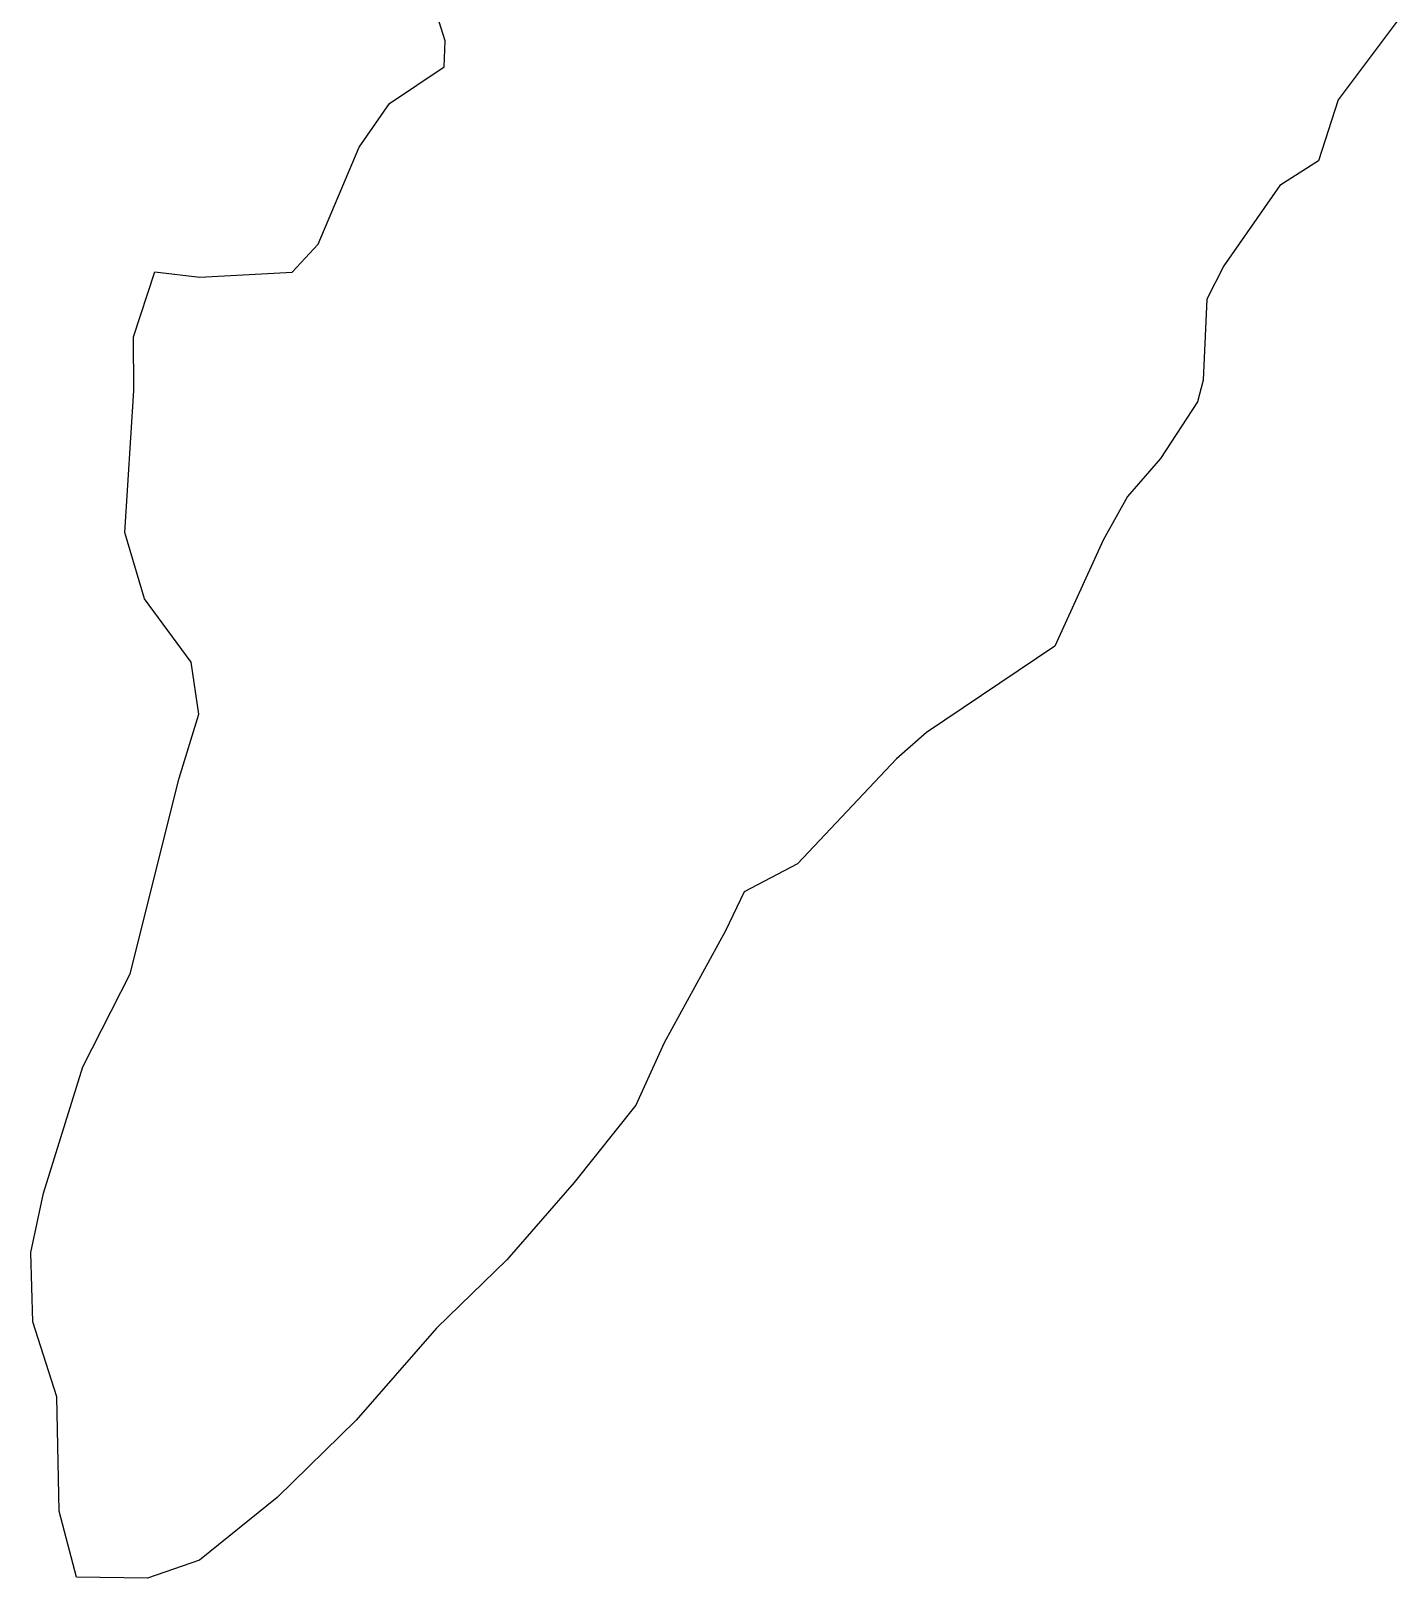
# Model space of a CAD drawing. Header units: metres. Extents: x 267365 to 277461, y 2088854 to 2108025.
# Drawn here: x 268091 to 270207, y 2088854 to 2091251 of the extents above; entities that cross this region are included whole.
import ezdxf

# ---------------------------------------------------------------- set-up
doc = ezdxf.new("R2010")
doc.units = ezdxf.units.M
doc.layers.add('village', color=3, linetype='Continuous')

msp = doc.modelspace()

# ---------------------------------------------------------------- linework, layer by layer
at = {"layer": 'village', "color": 3}
for p, q in [((268733, 2091235.8), (268693.9, 2091358.8)), ((270207.5, 2091266), (270116.5, 2091144.2)), ((268731.1, 2091195.4), (268733, 2091235.8)), ((268646.4, 2091138.7), (268731.1, 2091195.4)), ((268599.8, 2091071), (268646.4, 2091138.7)), ((270116.5, 2091144.2), (270085.9, 2091049.8)), ((268536, 2090920.3), (268599.8, 2091071)), ((270085.9, 2091049.8), (270025.7, 2091011.2)), ((270025.7, 2091011.2), (269939.2, 2090887.2)), ((268496, 2090877.3), (268536, 2090920.3)), ((269939.2, 2090887.2), (269912.8, 2090835.4)), ((268250.2, 2090776.7), (268283, 2090877.9)), ((268283, 2090877.9), (268352.6, 2090869.4)), ((268352.6, 2090869.4), (268496, 2090877.3)), ((269912.8, 2090835.4), (269907, 2090709.9)), ((268250.8, 2090693.7), (268250.2, 2090776.7)), ((269907, 2090709.9), (269898.3, 2090676.1)), ((268236.9, 2090473.8), (268250.8, 2090693.7)), ((269898.3, 2090676.1), (269840.8, 2090588.3)), ((269840.8, 2090588.3), (269789.7, 2090529.5)), ((269789.7, 2090529.5), (269752.1, 2090462)), ((268266.9, 2090371), (268236.9, 2090473.8)), ((269752.1, 2090462), (269677.2, 2090297.7)), ((268339.4, 2090272.9), (268266.9, 2090371)), ((269677.2, 2090297.7), (269478.7, 2090163.9)), ((268351.3, 2090192.3), (268339.4, 2090272.9)), ((268320.7, 2090093.3), (268351.3, 2090192.3)), ((269478.7, 2090163.9), (269431.9, 2090123.1)), ((269431.9, 2090123.1), (269278.6, 2089960.5)), ((268244.7, 2089790), (268320.7, 2090093.3)), ((269278.6, 2089960.5), (269195.9, 2089917.2)), ((269195.9, 2089917.2), (269167.3, 2089856.4)), ((269167.3, 2089856.4), (269072.3, 2089683.1)), ((268171.8, 2089646), (268244.7, 2089790)), ((269072.3, 2089683.1), (269028.2, 2089586.3)), ((268110.6, 2089450.4), (268171.8, 2089646)), ((269028.2, 2089586.3), (268932.8, 2089466.7)), ((268091.2, 2089358.3), (268110.6, 2089450.4)), ((268932.8, 2089466.7), (268828.4, 2089347.1)), ((268094.3, 2089250.6), (268091.2, 2089358.3)), ((268828.4, 2089347.1), (268719.3, 2089240.8)), ((268131.1, 2089134.4), (268094.3, 2089250.6)), ((268719.3, 2089240.8), (268594.9, 2089098.6)), ((268134.8, 2088957.3), (268131.1, 2089134.4)), ((268594.9, 2089098.6), (268472.6, 2088978.8)), ((268472.6, 2088978.8), (268352.3, 2088881.4)), ((268161.8, 2088855.5), (268134.8, 2088957.3)), ((268352.3, 2088881.4), (268271.8, 2088853.9)), ((268271.8, 2088853.9), (268161.8, 2088855.5))]:
    msp.add_line(p, q, dxfattribs=at)

doc.saveas('drawing.dxf')
